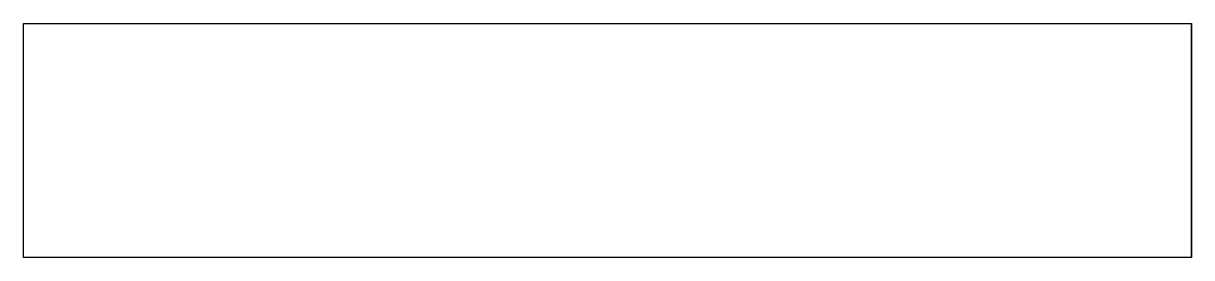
# Model space of a CAD drawing. Header units: millimetres. Extents: x 0 to 254, y 0 to 51.
import ezdxf

# ---------------------------------------------------------------- set-up
doc = ezdxf.new("R2010")
doc.units = ezdxf.units.MM
doc.layers.get('0').update_dxf_attribs({"linetype": 'CONTINUOUS'})

msp = doc.modelspace()

# ---------------------------------------------------------------- linework, layer by layer
for p, q in [((254, 6.35), (254, 50.8)), ((254, 50.8), (254, 6.35)), ((254, 6.35), (254, 0)), ((254, 0), (254, 6.35))]:
    msp.add_line(p, q)
msp.add_lwpolyline([(0, 50.8), (254, 50.8), (254, 0), (0, 0)], close=True)

doc.saveas('drawing.dxf')
